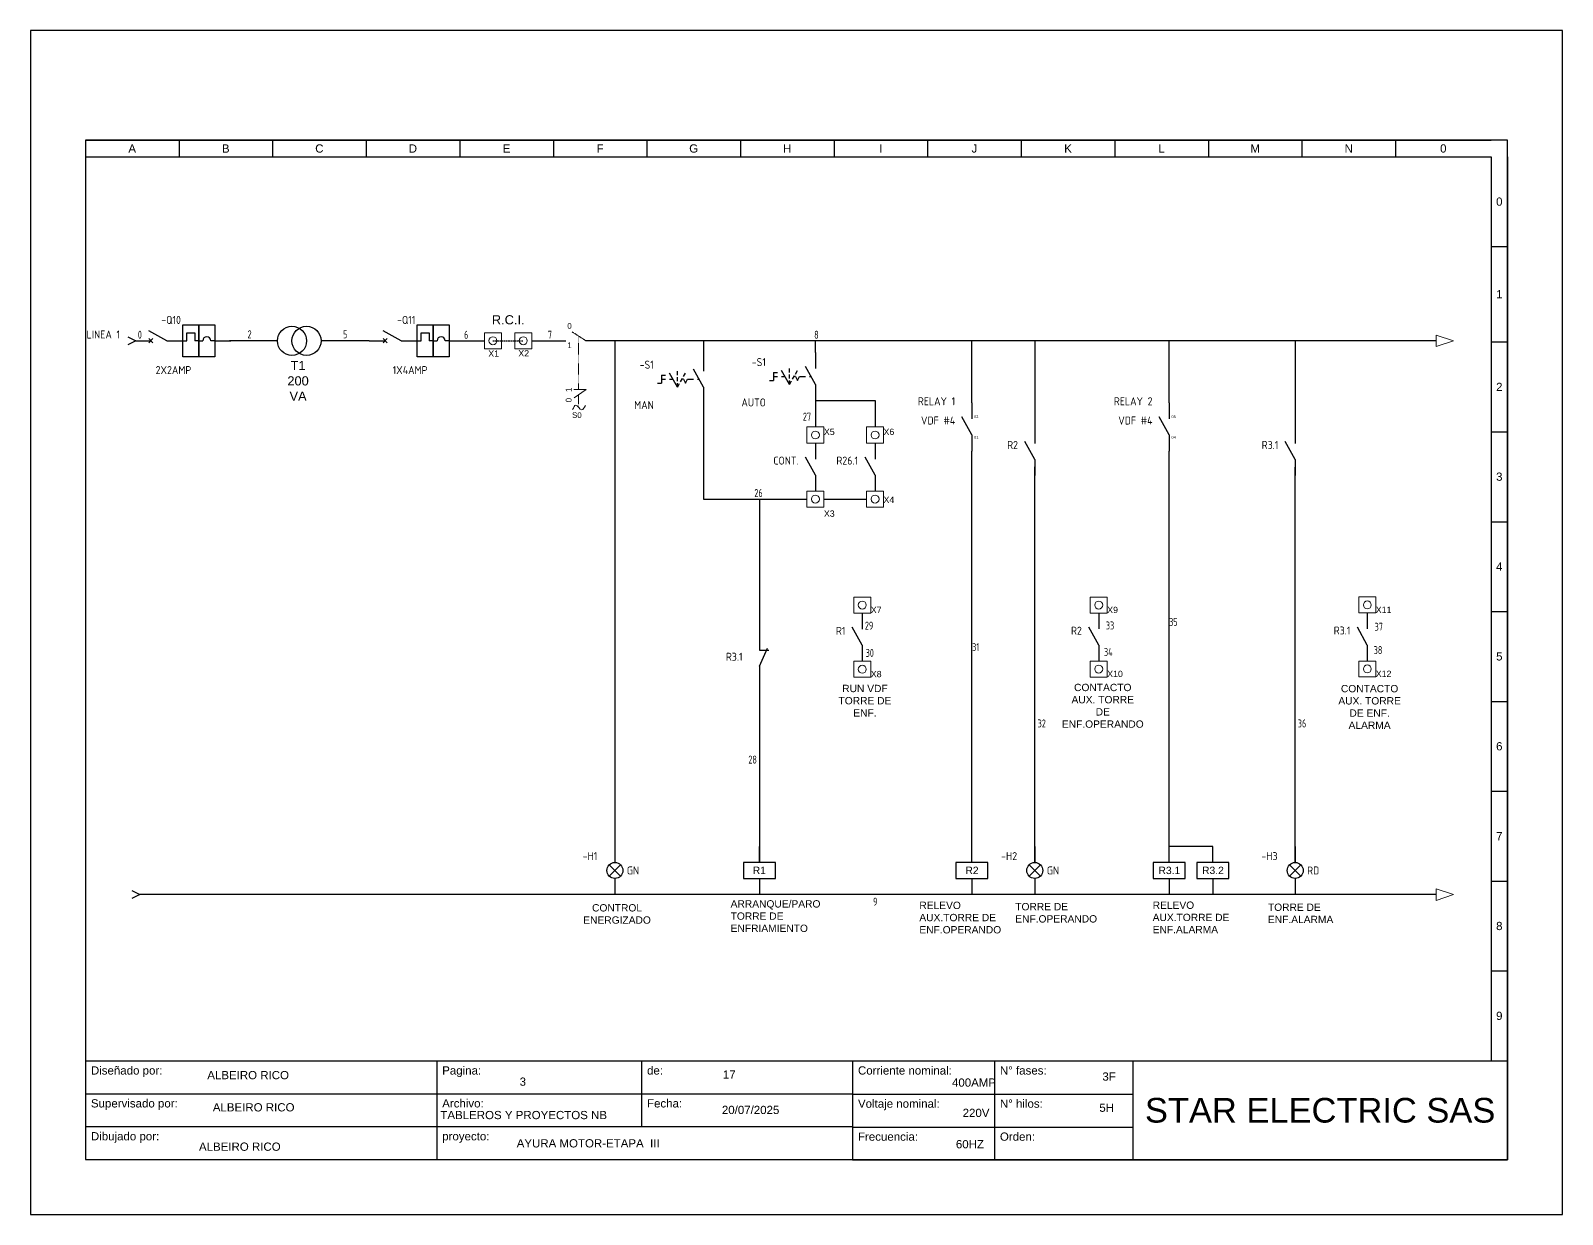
# Model space of a CAD drawing. Header units: millimetres. Extents: x 691 to 18605, y 670 to 10026.
# Drawn here: x 2839 to 3890, y 9213 to 10026 of the extents above; entities that cross this region are included whole.
import ezdxf
from ezdxf.enums import TextEntityAlignment as Align

# ---------------------------------------------------------------- set-up
doc = ezdxf.new("R2010")
doc.units = ezdxf.units.MM
for name, pattern in [('DASHED2', [0.375, 0.25, -0.125]), ('DASHEDX2', [1.5, 1, -0.5]), ('HIDDEN', [0.375, 0.25, -0.125])]:
    doc.linetypes.add(name, pattern=pattern)
for name, color, linetype in [('-DIAGRAMA', 7, 'Continuous'), ('-Electrico', 5, 'Continuous'), ('DESC', 150, 'Continuous'), ('LOC', 8, 'Continuous'), ('MISC', 7, 'Continuous'), ('SYMS', 7, 'Continuous'), ('TAGS', 150, 'Continuous'), ('WIRENO', 72, 'Continuous'), ('YEL_14_THHN', 2, 'Continuous')]:
    doc.layers.add(name, color=color, linetype=linetype)
doc.styles.get("Standard").update_dxf_attribs({"font": 'arial.ttf'})
doc.styles.add('WD_IEC', font='ISOCP2.shx', dxfattribs={"width": 0.9, "height": 4})

# ---------------------------------------------------------------- blocks, each defined once
blk = doc.blocks.new('*T3')
at = {"color": 0, "linetype": 'ByBlock', "lineweight": -2}
for p, q in [((0, 0), (139.92, 0)), ((0, 0), (0, -18)), ((64.08, 0), (64.08, -18)), ((101.44, 0), (101.44, -12)), ((139.92, 0), (139.92, -18)), ((0, -6), (139.92, -6)), ((0, -12), (139.92, -12)), ((0, -18), (139.92, -18))]:
    blk.add_line(p, q, dxfattribs=at)
at = {"color": 0, "char_height": 1.5, "attachment_point": 1}
for s, insert, width in [('{\\fArial|b0|i0|c162|p34;Diseñado por:}', (1, -1), 62.0824), ('{\\fArial|b0|i0|c162|p34;Pagina:}', (65.08, -1), 35.3574), ('{\\fArial|b0|i0|c162|p34;de}:', (102.44, -1), 36.4813), ('{\\fArial|b0|i0|c162|p34;Supervisado por:}', (1, -7), 62.0824), ('{\\fArial|b0|i0|c162|p34;Archivo:}', (65.08, -7), 35.3574), ('Fecha:', (102.44, -7), 36.4813), ('Dibujado por:', (1, -13), 62.0824), ('{\\fArial|b0|i0|c162|p34;proyecto:}', (65.08, -13), 73.8387)]:
    blk.add_mtext(s, dxfattribs=dict(at, insert=insert, width=width))
blk = doc.blocks.new('*T4')
at = {"color": 0, "linetype": 'ByBlock', "lineweight": -2}
for p, q in [((0, 0), (119.48, 0)), ((0, 0), (0, -18.07)), ((25.89, 0), (25.89, -18.07)), ((51.13, 0), (51.13, -18.07)), ((119.48, 0), (119.48, -18.07)), ((0, -6.05), (51.13, -6.05)), ((0, -12.07), (51.13, -12.07)), ((0, -18.07), (119.48, -18.07))]:
    blk.add_line(p, q, dxfattribs=at)
at = {"color": 0}
for s, insert, char_height, width, attachment_point in [('Corriente nominal:', (1, -1), 1.5, 23.894, 1), ('{\\fArial|b0|i0|c162|p34;N° fases:}', (26.89, -1), 1.5, 23.2313, 1), ('Voltaje nominal:', (1, -7.05), 1.5, 23.894, 1), ('{\\fArial|b0|i0|c162|p34;N° hilos:}', (26.89, -7.05), 1.5, 23.2313, 1), ('{\\fArial|b0|i0|c162|p34;STAR ELECTRIC SAS}', (85.3, -9.04), 4.5, 66.3536, 5), ('Frecuencia:', (1, -13.07), 1.5, 23.894, 1), ('{\\fArial|b0|i0|c162|p34;Orden}:', (26.89, -13.07), 1.5, 23.2313, 1)]:
    blk.add_mtext(s, dxfattribs=dict(at, insert=insert, char_height=char_height, width=width, attachment_point=attachment_point))
blk = doc.blocks.new('CAJETIN')
for p, q in [((0, 185.97), (-259.4, 185.97)), ((-259.4, 185.97), (-259.4, 0.07)), ((-259.4, 185.97), (-2.99, 185.97)), ((-259.4, 185.97), (-259.4, 182.97)), ((-242.33, 185.97), (-242.33, 182.97)), ((-225.26, 185.97), (-225.26, 182.97)), ((-208.19, 185.97), (-208.19, 182.97)), ((-191.12, 185.97), (-191.12, 182.97)), ((-174.05, 185.97), (-174.05, 182.97)), ((-156.98, 185.97), (-156.98, 182.97)), ((-139.91, 185.97), (-139.91, 182.97)), ((-122.84, 185.97), (-122.84, 182.97)), ((-105.77, 185.97), (-105.77, 182.97)), ((-88.7, 185.97), (-88.7, 182.97)), ((-71.64, 185.97), (-71.64, 182.97)), ((-54.57, 185.97), (-54.57, 182.97)), ((-37.5, 185.97), (-37.5, 182.97)), ((-20.43, 185.97), (-20.43, 182.97)), ((0, 0.07), (0, 185.97)), ((-259.4, 182.97), (-2.99, 182.97)), ((-3, 182.97), (-3, 18.07)), ((0, 182.97), (0, 18.07)), ((-3, 166.58), (0, 166.58)), ((-3, 149.19), (0, 149.19)), ((-3, 132.8), (0, 132.8)), ((-3, 116.41), (0, 116.41)), ((-3, 100.02), (0, 100.02)), ((-3, 83.63), (0, 83.63)), ((-3, 67.24), (0, 67.24)), ((-3, 50.85), (0, 50.85)), ((-3, 34.46), (0, 34.46)), ((-3, 18.07), (0, 18.07)), ((-259.4, 0.07), (0, 0.07))]:
    blk.add_line(p, q)
blk.add_lwpolyline([(-269.4, -9.93), (10, -9.93), (10, 205.97), (-269.4, 205.97)], close=True)
for name, p in [('*T3', (-259.4, 18.07)), ('*T4', (-119.48, 18.07))]:
    blk.add_blockref(name, p)
blk.add_text('0', height=1.5).set_placement((-2.08, 174.04))
at = {"char_height": 1.5, "attachment_point": 5}
for s, insert, width in [('A', (-250.87, 184.47), 17.0695), ('B', (-233.8, 184.47), 17.0695), ('C', (-216.73, 184.47), 17.0695), ('D', (-199.66, 184.47), 17.0695), ('E', (-182.59, 184.47), 17.0695), ('F', (-165.52, 184.47), 17.0695), ('G', (-148.45, 184.47), 17.0695), ('H', (-131.38, 184.47), 17.0695), ('I', (-114.31, 184.47), 17.0695), ('J', (-97.24, 184.47), 17.0695), ('K', (-80.17, 184.47), 17.0695), ('L', (-63.1, 184.47), 17.0695), ('M', (-46.03, 184.47), 17.0695), ('N', (-28.96, 184.47), 17.0695), ('0', (-11.71, 184.47), 17.4362), ('1', (-1.5, 157.89), 3), ('2', (-1.5, 141), 3), ('3', (-1.5, 124.61), 3), ('4', (-1.5, 108.22), 3), ('5', (-1.5, 91.83), 3), ('6', (-1.5, 75.44), 3), ('7', (-1.5, 59.05), 3), ('8', (-1.5, 42.66), 3), ('9', (-1.5, 26.27), 3)]:
    blk.add_mtext(s, dxfattribs=dict(at, insert=insert, width=width))
for tag, p in [('DISEÑADO_POR', (-230.86, 14.78)), ('SUPERVISADO_POR', (-229.59, 8.32)), ('DIBUJADO_POR', (-231.25, 2.42))]:
    blk.add_attdef(tag, text='', height=1.5).set_placement(p, align=Align.MIDDLE)
for tag, p in [('PAGINA', (-180.19, 13.54)), ('DE', (-143.12, 14.83)), ('A', (-97.02, 13.49)), ('F', (-73.9, 14.47)), ('ARCHIVO', (-179.45, 8.2)), ('FECHA', (-143.31, 8.38)), ('V', (-96.96, 8.58)), ('H', (-74.46, 8.76)), ('PROYECTO', (-180.75, 3.04)), ('HZ', (-98.06, 2.87)), ('OR', (-74.83, 2.5))]:
    blk.add_attdef(tag, p, '', height=1.5)
blk = doc.blocks.new('HCB11Q9')
for p, q in [((-1.84, 0.66), (-3.16, -0.66)), ((-3.16, 0.66), (-1.84, -0.66)), ((2.5, 0), (-3.12, 3.13)), ((2.5, 0), (7.5, 0)), ((7.5, 0), (8.75, 0)), ((8.75, 0), (8.75, 2.5)), ((8.75, 2.5), (11.25, 2.5)), ((11.25, 2.5), (11.25, 0)), ((12.5, 0), (11.25, 0)), ((12.5, 0), (13.75, 0)), ((17.5, 0), (16.25, 0)), ((17.5, 0), (22.5, 0)), ((-7.5, 0), (-2.5, 0))]:
    blk.add_line(p, q)
for points in [[(7.5, 5), (12.5, 5), (12.5, -5), (7.5, -5)], [(12.5, 5), (17.5, 5), (17.5, -5), (12.5, -5)]]:
    blk.add_lwpolyline(points, close=True)
blk.add_arc((15, 0), 1.25, 0, 180)
at = {"style": 'WD_IEC'}
for tag, height, p in [('INST', 2.5, (6.95, 11.75)), ('LOC', 2.5, (6.95, 8.6)), ('TAG1', 2.5, (6.95, 5.23)), ('TERM02', 2, (22.5, 1)), ('XREF', 2.5, (-2.89, -6.93)), ('DESC1', 2.5, (-2.89, -10.4)), ('DESC2', 2.5, (-2.11, -14.11)), ('DESC3', 2.5, (-2.11, -17.81))]:
    blk.add_attdef(tag, text='', height=height, dxfattribs=at).set_placement(p, align=Align.RIGHT)
at = {"style": 'WD_IEC', "flags": 1}
for tag, p, height in [('X4TERM01', (-7.5, 0), 0.32), ('X1TERM02', (22.5, 0), 0.32), ('ASSYCODE', (17.86, -5.81), 1), ('FAMILY', (17.86, -7.31), 1), ('CATDESC', (17.86, -8.81), 1)]:
    blk.add_attdef(tag, p, '', height=height, dxfattribs=at)
at = {"style": 'WD_IEC'}
for tag, p, height in [('TERM01', (-7.5, 1), 2), ('RATING1', (-14.85, -3.47), 2.5)]:
    blk.add_attdef(tag, p, '', height=height, dxfattribs=at)
at = {"style": 'WD_IEC', "flags": 1}
for tag, p in [('X2LINK', (-0.31, 2)), ('X8LINK', (-0.31, 0.5))]:
    blk.add_attdef(tag, p, '', height=0.32, rotation=360, dxfattribs=at)
at = {"style": 'WD_IEC', "flags": 9}
for tag, p in [('MFG', (21.31, -1.98)), ('CAT', (21.31, -3.99))]:
    blk.add_attdef(tag, text='', height=1.5, dxfattribs=at).set_placement(p, align=Align.RIGHT)
blk = doc.blocks.new('HA1X3Y')
blk.add_lwpolyline([(-2.5, 1.25), (0, 0), (-2.5, -1.25)])
at = {"style": 'WD_IEC'}
blk.add_attdef('DESC1', text='', height=2.5, dxfattribs=at).set_placement((-5, 0.675), align=Align.RIGHT)
at = {"style": 'WD_IEC', "flags": 1}
blk.add_attdef('X1TERM01', (0, 0), '', height=0.32, dxfattribs=at)
at = {"style": 'WD_IEC'}
blk.add_attdef('DESC2', text='', height=2.5, dxfattribs=at).set_placement((-5, -0.675), align=Align.TOP_RIGHT)
blk = doc.blocks.new('WD_WNV')
at = {"linetype": 'Continuous', "style": 'WD_IEC', "width": 0.8}
blk.add_attdef('WIRENO', text='', height=2.5, dxfattribs=at).set_placement((-1.6, 0), align=Align.MIDDLE_RIGHT)
at = {"style": 'WD_IEC', "flags": 1}
for tag, p in [('W08USER', (-1, 0.375)), ('W04USER', (-1, 0.875)), ('W05USER', (-1, 0.75)), ('W09USER', (-1, 0.25)), ('W03USER', (-1, 1)), ('W06USER', (-1, 0.625)), ('W07USER', (-1, 0.5)), ('W02USER', (-1, 1.125)), ('W01USER', (-1, 1.25)), ('W10USER', (-1, 0.125))]:
    blk.add_attdef(tag, text='', height=0.08, dxfattribs=at).set_placement(p, align=Align.CENTER)
blk = doc.blocks.new('VLT1G')
for p, q in [((0, 7.5), (0, 2.5)), ((-1.77, -1.77), (1.77, 1.77)), ((1.77, -1.77), (-1.77, 1.77)), ((0, -2.5), (0, -7.5))]:
    blk.add_line(p, q)
blk.add_circle((0, 0), 2.5)
at = {"style": 'WD_IEC'}
for tag, p in [('INST', (-5.5, 10.25)), ('TAG1', (-5.5, 3.25)), ('LOC', (-5.5, 6.75)), ('DESC1', (-5.5, -6.35)), ('DESC2', (-5.5, -9.85)), ('DESC3', (-5.5, -13.35))]:
    blk.add_attdef(tag, text='', height=2.5, dxfattribs=at).set_placement(p, align=Align.RIGHT)
blk.add_attdef('TERM01', text='', height=2, rotation=90, dxfattribs=at).set_placement((-1, 7.5), align=Align.RIGHT)
at = {"style": 'WD_IEC', "flags": 1}
for tag, p, height in [('X2TERM01', (0, 7.5), 0.32), ('X4LINK', (-3, 0), 0.32), ('X1LINK', (3, 0), 0.32), ('ASSYCODE', (1, -4), 1), ('FAMILY', (1, -5.5), 1), ('X8TERM02', (0, -7.5), 0.32), ('CATDESC', (1, -7), 1)]:
    blk.add_attdef(tag, p, '', height=height, dxfattribs=at)
at = {"style": 'WD_IEC', "flags": 9}
for tag, p in [('MFG', (-6, -0.25)), ('CAT', (-6, -2.75))]:
    blk.add_attdef(tag, text='', height=1.5, dxfattribs=at).set_placement(p, align=Align.RIGHT)
at = {"style": 'WD_IEC'}
blk.add_attdef('TERM02', (-1, -7.5), '', height=2, rotation=90, dxfattribs=at)
at = {"lineweight": 13, "style": 'WD_IEC'}
blk.add_attdef('COLOR', text='', height=2.5, dxfattribs=at).set_placement((3.75, 0), align=Align.MIDDLE_LEFT)
at = {"lineweight": 15, "style": 'WD_IEC'}
for tag, p in [('WDTAGALT', (-5.5, -21)), ('XREF', (-5.5, -18))]:
    blk.add_attdef(tag, text='', height=2.5, dxfattribs=at).set_placement(p, align=Align.RIGHT)
blk = doc.blocks.new('VSS113')
for p, q in [((0, 7.5), (0, 2.5)), ((-13.12, 1.25), (-11.88, 1.25)), ((-13.12, 1.25), (-13.12, -1.25)), ((-13.12, 0), (-11.88, 0)), ((-8.12, -2.5), (-10.62, 1.83)), ((-10.62, 0), (-9.57, 0)), ((-8.12, 1.25), (-8.12, 2.5)), ((-8.12, -0.63), (-8.12, 0.62)), ((-7.19, -0.88), (-6.56, 0.21)), ((-6.25, 0), (-6.68, 0)), ((-6.25, 0.75), (-5.62, 1.83)), ((-6.25, 0), (-5.62, -1.25)), ((-5.62, -1.25), (-5, 0)), ((-5, 0), (-3.12, 0)), ((0, -2.5), (-3.12, 3.12)), ((-1.88, 0), (-1.39, 0)), ((-14.38, -1.25), (-13.12, -1.25)), ((-8.12, -2.5), (-8.12, -1.25)), ((-8.12, -2.5), (-7.5, -1.42)), ((0, -2.5), (0, -7.5))]:
    blk.add_line(p, q)
at = {"style": 'WD_IEC'}
for tag, p in [('INST', (-15.5, 9.25)), ('TAG1', (-15.5, 3.25)), ('LOC', (-15.5, 6.25)), ('DESC1', (-15.5, -9.35)), ('DESC3', (-15.5, -15.35)), ('DESC2', (-15.5, -12.35))]:
    blk.add_attdef(tag, text='', height=2.5, dxfattribs=at).set_placement(p, align=Align.RIGHT)
at = {"style": 'WD_IEC', "flags": 8}
for tag, p in [('POS1', (-10.62, 3.5)), ('POS2', (-8.12, 3.5)), ('POS3', (-5.62, 3.5))]:
    blk.add_attdef(tag, text='', height=2, rotation=90, dxfattribs=at).set_placement(p, align=Align.MIDDLE_LEFT)
at = {"style": 'WD_IEC'}
blk.add_attdef('TERM01', text='', height=2, rotation=90, dxfattribs=at).set_placement((-1, 7.5), align=Align.RIGHT)
at = {"style": 'WD_IEC', "flags": 1}
for tag, p, height in [('X2TERM01', (0, 7.5), 0.32), ('CONTACT', (0.5, 4.5), 1), ('X1LINK', (0, 0), 0.32), ('COMMON', (1.75, 3.25), 1), ('X8TERM02', (0, -7.5), 0.32), ('ASSYCODE', (1, -9), 1), ('FAMILY', (1, -10.5), 1), ('CATDESC', (1, -12), 1)]:
    blk.add_attdef(tag, p, '', height=height, dxfattribs=at)
at = {"style": 'WD_IEC', "flags": 9}
for tag, p in [('MFG', (-16, -0.25)), ('CAT', (-16, -2.75))]:
    blk.add_attdef(tag, text='', height=1.5, dxfattribs=at).set_placement(p, align=Align.RIGHT)
at = {"style": 'WD_IEC'}
blk.add_attdef('TERM02', (-1, -7.5), '', height=2, rotation=90, dxfattribs=at)
at = {"lineweight": 15, "style": 'WD_IEC'}
blk.add_attdef('XREF', text='', height=2.5, dxfattribs=at).set_placement((-15.5, -6.35), align=Align.RIGHT)
blk.add_attdef('STATE', (1.25, -6.35), '', height=2.5, dxfattribs=at)
blk = doc.blocks.new('VCR21')
for p, q in [((0, 7.5), (0, 2.5)), ((0, -2.5), (-3.12, 3.12)), ((0, -2.5), (0, -7.5))]:
    blk.add_line(p, q)
at = {"style": 'WD_IEC'}
for tag, p in [('INST', (-5.25, 6.75)), ('LOC', (-5.25, 3.75)), ('TAG2', (-5.25, 0.75)), ('DESC1', (-5.25, -6.75)), ('XREF', (-5.25, -3.75)), ('DESC2', (-5.25, -9.75)), ('DESC3', (-5.25, -12.75))]:
    blk.add_attdef(tag, text='', height=2.5, dxfattribs=at).set_placement(p, align=Align.RIGHT)
blk.add_attdef('TERM01', text='', height=2, rotation=90, dxfattribs=at).set_placement((-1, 7.5), align=Align.RIGHT)
at = {"style": 'WD_IEC', "flags": 1}
for tag, p, height in [('X2TERM01', (0, 7.5), 0.32), ('X4LINK', (-2.75, 0), 0.32), ('X1LINK', (-0.5, 0), 0.32), ('CONTACT', (4, -3.5), 1), ('FAMILY', (4, -5), 1), ('COMMON', (5.25, -4.75), 1), ('X8TERM02', (0, -7.5), 0.32)]:
    blk.add_attdef(tag, p, '', height=height, dxfattribs=at)
at = {"style": 'WD_IEC'}
blk.add_attdef('TERM02', (-1, -7.5), '', height=2, rotation=90, dxfattribs=at)
blk = doc.blocks.new('VCR22')
for p, q in [((0, 7.5), (0, 2.5)), ((0, -2.5), (2.5, 3.12)), ((0, 2.5), (2.87, 2.5)), ((0, -2.5), (0, -7.5))]:
    blk.add_line(p, q)
at = {"style": 'WD_IEC'}
for tag, p in [('INST', (-5.25, 5.25)), ('TAG2', (-5.25, -0.75)), ('LOC', (-5.25, 2.25)), ('DESC1', (-5.25, -6.75)), ('XREF', (-5.25, -3.75)), ('DESC2', (-5.25, -9.75)), ('DESC3', (-5.25, -12.75))]:
    blk.add_attdef(tag, text='', height=2.5, dxfattribs=at).set_placement(p, align=Align.RIGHT)
blk.add_attdef('TERM01', text='', height=2, rotation=90, dxfattribs=at).set_placement((-1, 7.5), align=Align.RIGHT)
at = {"style": 'WD_IEC', "flags": 1}
for tag, p, height in [('X2TERM01', (0, 7.5), 0.32), ('X4LINK', (-0.55, 0), 0.32), ('X1LINK', (1.92, 0), 0.32), ('CONTACT', (4, -3.5), 1), ('FAMILY', (4, -5), 1), ('COMMON', (5.25, -4.75), 1), ('X8TERM02', (0, -7.5), 0.32)]:
    blk.add_attdef(tag, p, '', height=height, dxfattribs=at)
at = {"style": 'WD_IEC'}
blk.add_attdef('TERM02', (-1, -7.5), '', height=2, rotation=90, dxfattribs=at)
blk = doc.blocks.new('VMS1')
for p, q in [((0, 2.5), (0, 7.5)), ((0, -2.5), (0, -7.5))]:
    blk.add_line(p, q)
blk.add_lwpolyline([(-5, 2.5), (-5, -2.5), (5, -2.5), (5, 2.5)], close=True)
at = {"style": 'WD_IEC'}
for tag, p in [('INST', (-5.25, 10.5)), ('LOC', (-5.25, 7.5)), ('TAG1', (-5.25, 4.5)), ('DESC1', (-5.25, -6.85)), ('DESC2', (-5.25, -9.85)), ('DESC3', (-5.25, -12.85))]:
    blk.add_attdef(tag, text='', height=2.5, dxfattribs=at).set_placement(p, align=Align.RIGHT)
blk.add_attdef('TERM01', text='', height=2, rotation=90, dxfattribs=at).set_placement((-1, 7.5), align=Align.RIGHT)
at = {"style": 'WD_IEC', "flags": 1}
for tag, p, height in [('X2TERM01', (0, 7.5), 0.32), ('X4LINK', (-5, 0), 0.32), ('X1LINK', (5, 0), 0.32), ('ASSYCODE', (1, -4), 1), ('FAMILY', (1, -5.5), 1), ('X8TERM02', (0, -7.5), 0.32), ('CATDESC', (1, -7), 1)]:
    blk.add_attdef(tag, p, '', height=height, dxfattribs=at)
at = {"style": 'WD_IEC', "flags": 9}
for tag, p in [('MFG', (-6, 1)), ('CAT', (-6, -1.5))]:
    blk.add_attdef(tag, text='', height=1.5, dxfattribs=at).set_placement(p, align=Align.RIGHT)
at = {"style": 'WD_IEC'}
blk.add_attdef('TERM02', (-1, -7.5), '', height=2, rotation=90, dxfattribs=at)
at = {"lineweight": 9, "style": 'WD_IEC'}
for tag, p in [('NO', (-5.5, -16.5)), ('NC', (-5.5, -19.5))]:
    blk.add_attdef(tag, text='', height=2.5, dxfattribs=at).set_placement(p, align=Align.TOP_RIGHT)
for tag, p in [('XREFNO', (-4, -16.5)), ('XREFNC', (-4, -19.5))]:
    blk.add_attdef(tag, text='', height=2.5, dxfattribs=at).set_placement(p, align=Align.TOP_LEFT)

msp = doc.modelspace()

# ---------------------------------------------------------------- linework, layer by layer
at = {"layer": '-DIAGRAMA', "color": 0, "lineweight": 0}
for centre in [(3156.1, 9812.9), (3176.9, 9812.9), (3377.4, 9748.2), (3418.3, 9748.2), (3377.4, 9704.2), (3418.3, 9704.2), (3409.5, 9631.5), (3571.8, 9631.5), (3756.1, 9631.6), (3409.5, 9587.5), (3571.8, 9587.6), (3756.1, 9587.7)]:
    msp.add_circle(centre, 2.72, dxfattribs=at)
at = {"layer": '-Electrico', "color": 0, "lineweight": 0, "ltscale": 0.08}
for points in [[(3150.3, 9818.4), (3161.9, 9818.4), (3161.9, 9807.4), (3150.3, 9807.4)], [(3171.1, 9818.4), (3182.7, 9818.4), (3182.7, 9807.4), (3171.1, 9807.4)], [(3371.6, 9753.7), (3383.2, 9753.7), (3383.2, 9742.7), (3371.6, 9742.7)], [(3412.4, 9753.7), (3424.1, 9753.7), (3424.1, 9742.7), (3412.4, 9742.7)], [(3371.6, 9709.7), (3383.2, 9709.7), (3383.2, 9698.7), (3371.6, 9698.7)], [(3412.4, 9709.7), (3424.1, 9709.7), (3424.1, 9698.7), (3412.4, 9698.7)], [(3403.7, 9636.9), (3415.4, 9636.9), (3415.4, 9626), (3403.7, 9626)], [(3566, 9637), (3577.6, 9637), (3577.6, 9626), (3566, 9626)], [(3750.2, 9637.1), (3761.9, 9637.1), (3761.9, 9626.1), (3750.2, 9626.1)], [(3403.7, 9593), (3415.4, 9593), (3415.4, 9582), (3403.7, 9582)], [(3566, 9593.1), (3577.6, 9593.1), (3577.6, 9582.1), (3566, 9582.1)], [(3750.2, 9593.1), (3761.9, 9593.1), (3761.9, 9582.2), (3750.2, 9582.2)]]:
    msp.add_lwpolyline(points, close=True, dxfattribs=at)
at = {"color": 0, "linetype": 'DASHED2', "lineweight": 0}
msp.add_line((3219.8, 9812.9), (3210.4, 9819), dxfattribs=at)
at = {"color": 0}
for p, q in [((3137, 9812.9), (3150.3, 9812.9)), ((3182.7, 9812.9), (3206.1, 9812.9)), ((3239.8, 9812.9), (3239.8, 9465.9)), ((3484.8, 9770.2), (3484.8, 9812.9)), ((3528, 9812.9), (3528, 9753.4)), ((3620.2, 9770.2), (3620.2, 9812.9)), ((3706.6, 9812.9), (3706.6, 9753.4)), ((3300.5, 9770.1), (3300.5, 9704.2)), ((3377.4, 9771.9), (3377.4, 9753.7)), ((3377.4, 9771.9), (3418.3, 9771.9)), ((3418.3, 9771.9), (3418.3, 9753.7)), ((3484.8, 9465.9), (3484.8, 9737.2)), ((3620.2, 9465.9), (3620.2, 9737.2)), ((3527.9, 9454.9), (3528, 9726.3)), ((3706.6, 9454.9), (3706.6, 9726.2)), ((3300.5, 9704.2), (3371.6, 9704.2)), ((3339, 9704.2), (3339, 9611.5)), ((3383.2, 9704.2), (3412.4, 9704.2)), ((3339, 9578.5), (3338.9, 9454.9)), ((3650.1, 9465.8), (3620.2, 9465.9))]:
    msp.add_line(p, q, dxfattribs=at)
at = {"color": 0, "linetype": 'HIDDEN', "lineweight": 0, "ltscale": 0.5}
for p, q in [((3214.9, 9779.7), (3214.9, 9816.1)), ((3214.9, 9775.9), (3214.9, 9767.1))]:
    msp.add_line(p, q, dxfattribs=at)
at = {"color": 0, "linetype": 'Continuous', "lineweight": 0}
for p, q in [((3803.4, 9816.8), (3803.4, 9812.8)), ((3815.3, 9812.8), (3803.4, 9816.8)), ((3803.4, 9812.8), (3803.4, 9808.9)), ((3803.4, 9808.9), (3815.3, 9812.8)), ((3803.4, 9436.8), (3803.4, 9432.9)), ((3815.3, 9432.9), (3803.4, 9436.8)), ((3803.4, 9432.9), (3803.4, 9428.9)), ((3803.4, 9428.9), (3815.3, 9432.9))]:
    msp.add_line(p, q, dxfattribs=at)
at = {"color": 0, "lineweight": 0, "ltscale": 0.5}
for q in [(3211.6, 9779.4), (3211.8, 9773.8)]:
    msp.add_line((3220, 9779.4), q, dxfattribs=at)
at = {"color": 0}
for centre in [(3018.2, 9812.8), (3028.2, 9812.8)]:
    msp.add_circle(centre, 10, dxfattribs=at)
at = {"color": 0, "linetype": 'DASHEDX2'}
msp.add_arc((3166.5, 10457.8), 645, 269.076, 270.924, dxfattribs=at)
at = {"color": 0, "lineweight": 0}
msp.add_spline([(3219.5, 9768.4), (3217, 9765.4), (3212.9, 9768.6), (3210.8, 9765.6)], degree=3, dxfattribs=at)
at = {"layer": 'YEL_14_THHN', "color": 0}
for p, q in [((3008.2, 9812.8), (2975.3, 9812.9)), ((3071.1, 9812.9), (3038.2, 9812.9)), ((3803.4, 9812.8), (3219.8, 9812.9)), ((3300.5, 9812.8), (3300.5, 9803)), ((3377.4, 9804.9), (3377.4, 9812.8)), ((3012.6, 9432.9), (2913.9, 9433)), ((3803.4, 9432.9), (3012.6, 9432.9))]:
    msp.add_line(p, q, dxfattribs=at)

# ---------------------------------------------------------------- block references
at = {"color": 0}
ref = msp.add_blockref('CAJETIN', (3852.3, 9250.8), dxfattribs=dict(at, xscale=3.761929394681115, yscale=3.761929394681115, zscale=3.761929394681115))
ref.add_attrib('5H', '5H', (3572.2, 9283.8), dxfattribs={"height": 5.64})
ref.add_attrib('3F', '3F', (3574.3, 9305.2), dxfattribs={"height": 5.64})
ref.add_attrib('HZ', '60HZ', dxfattribs={"height": 5.64}).set_placement((3483.4, 9261.6), align=Align.MIDDLE)
ref.add_attrib('V', '220V', dxfattribs={"height": 5.64}).set_placement((3487.6, 9283.1), align=Align.MIDDLE)
ref.add_attrib('A', '400AMP', dxfattribs={"height": 5.64}).set_placement((3486.2, 9303.9), align=Align.MIDDLE)
ref.add_attrib('PROYECTO', 'AYURA MOTOR-ETAPA  III', dxfattribs={"height": 5.643}).set_placement((3172.4, 9262.2), align=Align.MIDDLE_LEFT)
ref.add_attrib('ARCHIVO', 'TABLEROS Y PROYECTOS NB', dxfattribs={"height": 5.643}).set_placement((3177.2, 9281.6), align=Align.MIDDLE)
ref.add_attrib('DE', '17', (3313.9, 9306.6), dxfattribs={"height": 5.64})
ref.add_attrib('PAGINA', '3', (3174.4, 9301.7), dxfattribs={"height": 5.64})
ref.add_attrib('FECHA', '20/07/2025', (3313.2, 9282.3), dxfattribs={"height": 5.64})
ref.add_attrib('DIBUJADO_POR', 'ALBEIRO RICO', dxfattribs={"height": 5.643}).set_placement((2982.4, 9259.9), align=Align.MIDDLE)
ref.add_attrib('SUPERVISADO_POR', 'ALBEIRO RICO', dxfattribs={"height": 5.643}).set_placement((2991.9, 9286.9), align=Align.MIDDLE)
ref.add_attrib('DISEÑADO_POR', 'ALBEIRO RICO', dxfattribs={"height": 5.643}).set_placement((2988.1, 9309), align=Align.MIDDLE)
at = {"layer": 'SYMS', "color": 0}
ref = msp.add_blockref('HCB11Q9', (2926.8, 9812.9), dxfattribs=dict(at, xscale=2.197145441597592, yscale=2.197145441597592, zscale=2.197145441597592))
ref.add_attrib('TAG1', '-Q10', dxfattribs={"layer": 'TAGS', "height": 5.49, "style": 'WD_IEC'}).set_placement((2942, 9824.4), align=Align.RIGHT)
ref.add_attrib('DESC1', '2X2AMP', dxfattribs={"layer": 'DESC', "height": 5.49, "style": 'WD_IEC'}).set_placement((2949.1, 9790), align=Align.RIGHT)
ref = msp.add_blockref('HCB11Q9', (3087.6, 9812.9), dxfattribs=dict(at, xscale=2.197145441597592, yscale=2.197145441597592, zscale=2.197145441597592))
ref.add_attrib('TAG1', '-Q11', dxfattribs={"layer": 'TAGS', "height": 5.49, "style": 'WD_IEC'}).set_placement((3102.9, 9824.4), align=Align.RIGHT)
ref.add_attrib('DESC1', '1X4AMP', dxfattribs={"layer": 'DESC', "height": 5.49, "style": 'WD_IEC'}).set_placement((3111.2, 9790), align=Align.RIGHT)
ref = msp.add_blockref('HA1X3Y', (2911.1, 9812.9), dxfattribs=dict(at, xscale=2.197145441597592, yscale=2.197145441597592, zscale=2.197145441597592))
ref.add_attrib('DESC1', 'LINEA 1', dxfattribs={"layer": 'DESC', "height": 5.49, "style": 'WD_IEC'}).set_placement((2900.2, 9814.4), align=Align.RIGHT)
ref = msp.add_blockref('VSS113', (3300.5, 9786.6), dxfattribs=dict(at, xscale=2.197145441597592, yscale=2.197145441597592, zscale=2.197145441597592))
ref.add_attrib('DESC1', 'MAN', dxfattribs={"layer": 'DESC', "height": 5.49, "style": 'WD_IEC'}).set_placement((3266.5, 9766), align=Align.RIGHT)
ref.add_attrib('TAG1', '-S1', dxfattribs={"layer": 'TAGS', "height": 5.49, "style": 'WD_IEC'}).set_placement((3266.5, 9793.7), align=Align.RIGHT)
ref = msp.add_blockref('VSS113', (3377.4, 9788.4), dxfattribs=dict(at, xscale=2.197145441597592, yscale=2.197145441597592, zscale=2.197145441597592))
ref.add_attrib('DESC1', 'AUTO', dxfattribs={"layer": 'DESC', "height": 5.49, "style": 'WD_IEC'}).set_placement((3343.4, 9767.8), align=Align.RIGHT)
ref.add_attrib('TAG1', '-S1', dxfattribs={"layer": 'TAGS', "height": 5.49, "style": 'WD_IEC'}).set_placement((3343.4, 9795.5), align=Align.RIGHT)
ref = msp.add_blockref('VCR21', (3484.8, 9753.7), dxfattribs=dict(at, xscale=2.197145441597592, yscale=2.197145441597592, zscale=2.197145441597592))
ref.add_attrib('INST', 'RELAY 1', dxfattribs={"layer": 'LOC', "height": 5.49, "style": 'WD_IEC'}).set_placement((3473.3, 9768.6), align=Align.RIGHT)
ref.add_attrib('TAG2', 'VDF #4', dxfattribs={"layer": 'TAGS', "height": 5.49, "style": 'WD_IEC'}).set_placement((3473.3, 9755.4), align=Align.RIGHT)
ref = msp.add_blockref('VCR21', (3620.2, 9753.7), dxfattribs=dict(at, xscale=2.197145441597592, yscale=2.197145441597592, zscale=2.197145441597592))
ref.add_attrib('INST', 'RELAY 2', dxfattribs={"layer": 'LOC', "height": 5.49, "style": 'WD_IEC'}).set_placement((3608.7, 9768.6), align=Align.RIGHT)
ref.add_attrib('TAG2', 'VDF #4', dxfattribs={"layer": 'TAGS', "height": 5.49, "style": 'WD_IEC'}).set_placement((3608.7, 9755.4), align=Align.RIGHT)
ref = msp.add_blockref('VCR21', (3528, 9736.9), dxfattribs=dict(at, xscale=2.197145441597592, yscale=2.197145441597592, zscale=2.197145441597592))
ref.add_attrib('TAG2', 'R2', dxfattribs={"layer": 'TAGS', "height": 5.49, "style": 'WD_IEC'}).set_placement((3516.4, 9738.6), align=Align.RIGHT)
ref = msp.add_blockref('VCR21', (3706.6, 9736.9), dxfattribs=dict(at, xscale=2.197145441597592, yscale=2.197145441597592, zscale=2.197145441597592))
ref.add_attrib('TAG2', 'R3.1', dxfattribs={"layer": 'TAGS', "height": 5.49, "style": 'WD_IEC'}).set_placement((3695.1, 9738.6), align=Align.RIGHT)
ref = msp.add_blockref('VCR21', (3377.4, 9726.2), dxfattribs=dict(at, xscale=2.197145441597592, yscale=2.197145441597592, zscale=2.197145441597592))
ref.add_attrib('TAG2', 'CONT.', dxfattribs={"layer": 'TAGS', "height": 5.49, "style": 'WD_IEC'}).set_placement((3365.9, 9727.9), align=Align.RIGHT)
ref = msp.add_blockref('VCR21', (3418.3, 9726.2), dxfattribs=dict(at, xscale=2.197145441597592, yscale=2.197145441597592, zscale=2.197145441597592))
ref.add_attrib('TAG2', 'R26.1', dxfattribs={"layer": 'TAGS', "height": 5.49, "style": 'WD_IEC'}).set_placement((3406.7, 9727.9), align=Align.RIGHT)
ref = msp.add_blockref('VCR21', (3409.5, 9609.5), dxfattribs=dict(at, xscale=2.197145441597592, yscale=2.197145441597592, zscale=2.197145441597592))
ref.add_attrib('TAG2', 'R1', dxfattribs={"layer": 'TAGS', "height": 5.49, "style": 'WD_IEC'}).set_placement((3398, 9611.1), align=Align.RIGHT)
ref = msp.add_blockref('VCR21', (3571.8, 9609.6), dxfattribs=dict(at, xscale=2.197145441597592, yscale=2.197145441597592, zscale=2.197145441597592))
ref.add_attrib('TAG2', 'R2', dxfattribs={"layer": 'TAGS', "height": 5.49, "style": 'WD_IEC'}).set_placement((3560.2, 9611.2), align=Align.RIGHT)
ref = msp.add_blockref('VCR21', (3756.1, 9609.6), dxfattribs=dict(at, xscale=2.197145441597592, yscale=2.197145441597592, zscale=2.197145441597592))
ref.add_attrib('TAG2', 'R3.1', dxfattribs={"layer": 'TAGS', "height": 5.49, "style": 'WD_IEC'}).set_placement((3744.5, 9611.3), align=Align.RIGHT)
ref = msp.add_blockref('VCR22', (3339, 9595), dxfattribs=dict(at, xscale=2.197145441597592, yscale=2.197145441597592, zscale=2.197145441597592))
ref.add_attrib('TAG2', 'R3.1', dxfattribs={"layer": 'TAGS', "height": 5.49, "style": 'WD_IEC'}).set_placement((3327.4, 9593.3), align=Align.RIGHT)
ref = msp.add_blockref('VLT1G', (3239.8, 9449.4), dxfattribs=dict(at, xscale=2.197145441597592, yscale=2.197145441597592, zscale=2.197145441597592))
ref.add_attrib('COLOR', 'GN', dxfattribs={"layer": 'MISC', "lineweight": 13, "height": 5.49, "style": 'WD_IEC'}).set_placement((3248, 9449.4), align=Align.MIDDLE_LEFT)
ref.add_attrib('TAG1', '-H1', dxfattribs={"layer": 'TAGS', "height": 5.49, "style": 'WD_IEC'}).set_placement((3227.7, 9456.5), align=Align.RIGHT)
at = {"layer": 'SYMS', "color": 0, "xscale": 2.197145441597592, "yscale": 2.197145441597592, "zscale": 2.197145441597592}
for name, p in [('VMS1', (3338.9, 9449.4)), ('VMS1', (3484.8, 9449.4)), ('VMS1', (3620.2, 9449.4)), ('VMS1', (3650.1, 9449.4)), ('HA1X3Y', (2913.9, 9432.9))]:
    msp.add_blockref(name, p, dxfattribs=at)
at = {"layer": 'SYMS', "color": 0}
ref = msp.add_blockref('VLT1G', (3527.9, 9449.4), dxfattribs=dict(at, xscale=2.197145441597592, yscale=2.197145441597592, zscale=2.197145441597592))
ref.add_attrib('COLOR', 'GN', dxfattribs={"layer": 'MISC', "lineweight": 13, "height": 5.49, "style": 'WD_IEC'}).set_placement((3536.2, 9449.4), align=Align.MIDDLE_LEFT)
ref.add_attrib('TAG1', '-H2', dxfattribs={"layer": 'TAGS', "height": 5.49, "style": 'WD_IEC'}).set_placement((3515.8, 9456.5), align=Align.RIGHT)
ref = msp.add_blockref('VLT1G', (3706.6, 9449.4), dxfattribs=dict(at, xscale=2.197145441597592, yscale=2.197145441597592, zscale=2.197145441597592))
ref.add_attrib('COLOR', 'RD', dxfattribs={"layer": 'MISC', "lineweight": 13, "height": 5.49, "style": 'WD_IEC'}).set_placement((3714.8, 9449.4), align=Align.MIDDLE_LEFT)
ref.add_attrib('TAG1', '-H3', dxfattribs={"layer": 'TAGS', "height": 5.49, "style": 'WD_IEC'}).set_placement((3694.5, 9456.5), align=Align.RIGHT)
at = {"layer": 'WIRENO', "color": 0}
ref = msp.add_blockref('WD_WNV', (2918.8, 9817), dxfattribs=dict(at, xscale=2.197145441597592, yscale=2.197145441597592, zscale=2.197145441597592))
ref.add_attrib('WIRENO', '0', dxfattribs={"linetype": 'Continuous', "height": 5.49, "style": 'WD_IEC', "width": 0.8}).set_placement((2915.2, 9817), align=Align.MIDDLE_RIGHT)
ref = msp.add_blockref('WD_WNV', (3012.6, 9809.1), dxfattribs=dict(at, xscale=2.197145441597592, yscale=2.197145441597592, zscale=2.197145441597592))
ref.add_attrib('WIRENO', '2', dxfattribs={"linetype": 'Continuous', "height": 5.49, "style": 'WD_IEC', "width": 0.8}).set_placement((2990.5, 9817.3), align=Align.MIDDLE_RIGHT)
ref = msp.add_blockref('WD_WNV', (3072.9, 9809.2), dxfattribs=dict(at, xscale=2.197145441597592, yscale=2.197145441597592, zscale=2.197145441597592))
ref.add_attrib('WIRENO', '5', dxfattribs={"linetype": 'Continuous', "height": 5.49, "style": 'WD_IEC', "width": 0.8}).set_placement((3056.2, 9817.3), align=Align.MIDDLE_RIGHT)
ref = msp.add_blockref('WD_WNV', (3155.9, 9808.9), dxfattribs=dict(at, xscale=2.197145441597592, yscale=2.197145441597592, zscale=2.197145441597592))
ref.add_attrib('WIRENO', '6', dxfattribs={"linetype": 'Continuous', "height": 5.49, "style": 'WD_IEC', "width": 0.8}).set_placement((3139.2, 9817), align=Align.MIDDLE_RIGHT)
ref = msp.add_blockref('WD_WNV', (3213.3, 9808.9), dxfattribs=dict(at, xscale=2.197145441597592, yscale=2.197145441597592, zscale=2.197145441597592))
ref.add_attrib('WIRENO', '7', dxfattribs={"linetype": 'Continuous', "height": 5.49, "style": 'WD_IEC', "width": 0.8}).set_placement((3196.6, 9817), align=Align.MIDDLE_RIGHT)
ref = msp.add_blockref('WD_WNV', (3396.3, 9808.9), dxfattribs=dict(at, xscale=2.197145441597592, yscale=2.197145441597592, zscale=2.197145441597592))
ref.add_attrib('WIRENO', '8', dxfattribs={"linetype": 'Continuous', "height": 5.49, "style": 'WD_IEC', "width": 0.8}).set_placement((3379.6, 9817), align=Align.MIDDLE_RIGHT)
ref = msp.add_blockref('WD_WNV', (3376, 9764.4), dxfattribs=dict(at, xscale=2.197145441597592, yscale=2.197145441597592, zscale=2.197145441597592))
ref.add_attrib('WIRENO', '27', dxfattribs={"linetype": 'Continuous', "height": 5.49, "style": 'WD_IEC', "width": 0.8}).set_placement((3374.4, 9760.8), align=Align.MIDDLE_RIGHT)
ref = msp.add_blockref('WD_WNV', (3357.8, 9700.2), dxfattribs=dict(at, xscale=2.197145441597592, yscale=2.197145441597592, zscale=2.197145441597592))
ref.add_attrib('WIRENO', '26', dxfattribs={"linetype": 'Continuous', "height": 5.49, "style": 'WD_IEC', "width": 0.8}).set_placement((3341.2, 9708.4), align=Align.MIDDLE_RIGHT)
ref = msp.add_blockref('WD_WNV', (3416.1, 9621), dxfattribs=dict(at, xscale=2.197145441597592, yscale=2.197145441597592, zscale=2.197145441597592))
ref.add_attrib('WIRENO', '29', dxfattribs={"linetype": 'Continuous', "height": 5.49, "style": 'WD_IEC', "width": 0.8}).set_placement((3417.1, 9617.4), align=Align.MIDDLE_RIGHT)
ref = msp.add_blockref('WD_WNV', (3575.8, 9621.1), dxfattribs=dict(at, xscale=2.197145441597592, yscale=2.197145441597592, zscale=2.197145441597592))
ref.add_attrib('WIRENO', '33', dxfattribs={"linetype": 'Continuous', "height": 5.49, "style": 'WD_IEC', "width": 0.8}).set_placement((3582.4, 9617.5), align=Align.MIDDLE_RIGHT)
ref = msp.add_blockref('WD_WNV', (3624.2, 9623.5), dxfattribs=dict(at, xscale=2.197145441597592, yscale=2.197145441597592, zscale=2.197145441597592))
ref.add_attrib('WIRENO', '35', dxfattribs={"linetype": 'Continuous', "height": 5.49, "style": 'WD_IEC', "width": 0.8}).set_placement((3625.9, 9619.9), align=Align.MIDDLE_RIGHT)
ref = msp.add_blockref('WD_WNV', (3765.9, 9620.2), dxfattribs=dict(at, xscale=2.197145441597592, yscale=2.197145441597592, zscale=2.197145441597592))
ref.add_attrib('WIRENO', '37', dxfattribs={"linetype": 'Continuous', "height": 5.49, "style": 'WD_IEC', "width": 0.8}).set_placement((3766.8, 9616.6), align=Align.MIDDLE_RIGHT)
ref = msp.add_blockref('WD_WNV', (3416.5, 9602.3), dxfattribs=dict(at, xscale=2.197145441597592, yscale=2.197145441597592, zscale=2.197145441597592))
ref.add_attrib('WIRENO', '30', dxfattribs={"linetype": 'Continuous', "height": 5.49, "style": 'WD_IEC', "width": 0.8}).set_placement((3417.5, 9598.7), align=Align.MIDDLE_RIGHT)
ref = msp.add_blockref('WD_WNV', (3488.8, 9606.3), dxfattribs=dict(at, xscale=2.197145441597592, yscale=2.197145441597592, zscale=2.197145441597592))
ref.add_attrib('WIRENO', '31', dxfattribs={"linetype": 'Continuous', "height": 5.49, "style": 'WD_IEC', "width": 0.8}).set_placement((3489.8, 9602.7), align=Align.MIDDLE_RIGHT)
ref = msp.add_blockref('WD_WNV', (3580.4, 9602.9), dxfattribs=dict(at, xscale=2.197145441597592, yscale=2.197145441597592, zscale=2.197145441597592))
ref.add_attrib('WIRENO', '34', dxfattribs={"linetype": 'Continuous', "height": 5.49, "style": 'WD_IEC', "width": 0.8}).set_placement((3581.3, 9599.3), align=Align.MIDDLE_RIGHT)
ref = msp.add_blockref('WD_WNV', (3765.5, 9604.2), dxfattribs=dict(at, xscale=2.197145441597592, yscale=2.197145441597592, zscale=2.197145441597592))
ref.add_attrib('WIRENO', '38', dxfattribs={"linetype": 'Continuous', "height": 5.49, "style": 'WD_IEC', "width": 0.8}).set_placement((3766.4, 9600.6), align=Align.MIDDLE_RIGHT)
ref = msp.add_blockref('WD_WNV', (3533.5, 9553.9), dxfattribs=dict(at, xscale=2.197145441597592, yscale=2.197145441597592, zscale=2.197145441597592))
ref.add_attrib('WIRENO', '32', dxfattribs={"linetype": 'Continuous', "height": 5.49, "style": 'WD_IEC', "width": 0.8}).set_placement((3535.5, 9550.3), align=Align.MIDDLE_RIGHT)
ref = msp.add_blockref('WD_WNV', (3712.2, 9553.9), dxfattribs=dict(at, xscale=2.197145441597592, yscale=2.197145441597592, zscale=2.197145441597592))
ref.add_attrib('WIRENO', '36', dxfattribs={"linetype": 'Continuous', "height": 5.49, "style": 'WD_IEC', "width": 0.8}).set_placement((3714.2, 9550.3), align=Align.MIDDLE_RIGHT)
ref = msp.add_blockref('WD_WNV', (3338.9, 9529.1), dxfattribs=dict(at, xscale=2.197145441597592, yscale=2.197145441597592, zscale=2.197145441597592))
ref.add_attrib('WIRENO', '28', dxfattribs={"linetype": 'Continuous', "height": 5.49, "style": 'WD_IEC', "width": 0.8}).set_placement((3337.2, 9525.5), align=Align.MIDDLE_RIGHT)
ref = msp.add_blockref('WD_WNV', (3436.5, 9419.8), dxfattribs=dict(at, xscale=2.197145441597592, yscale=2.197145441597592, zscale=2.197145441597592))
ref.add_attrib('WIRENO', '9', dxfattribs={"linetype": 'Continuous', "height": 5.49, "style": 'WD_IEC', "width": 0.8}).set_placement((3419.9, 9428), align=Align.MIDDLE_RIGHT)

# ---------------------------------------------------------------- texts
at = {"color": 0, "lineweight": 0}
for s, height, p in [('0', 3.95, (3207.1, 9821.1)), ('1', 3.95, (3207.1, 9807.8)), ('X1', 4.33, (3152.9, 9801.9)), ('X2', 4.33, (3173.5, 9802.1)), ('S0', 3.87, (3210.4, 9759.9)), ('02', 1.88, (3486.3, 9759.8)), ('05', 1.88, (3621.7, 9759.8)), ('X5', 4.33, (3383.2, 9748.2)), ('X6', 4.33, (3424.1, 9748.2)), ('01', 1.88, (3486.3, 9745.7)), ('04', 1.88, (3621.7, 9745.7)), ('X4', 4.33, (3424.1, 9701.6)), ('X3', 4.33, (3383.2, 9692.1)), ('X7', 4.33, (3415.4, 9626)), ('X9', 4.33, (3577.6, 9626)), ('X11', 4.33, (3761.9, 9626.1)), ('X8', 4.33, (3415.4, 9582)), ('X10', 4.33, (3577.6, 9582.1)), ('X12', 4.33, (3761.9, 9582.2))]:
    msp.add_text(s, height=height, dxfattribs=at).set_placement(p)
for s, p in [('1', (3210, 9777.7)), ('0', (3210, 9770.6))]:
    msp.add_text(s, height=3.95, rotation=90, dxfattribs=at).set_placement(p)
at = {"color": 0, "linetype": 'DASHEDX2', "attachment_point": 1}
for s, width, gutter_width, heights, insert, char_height in [('\\pxqc;R.C.I.', 46.93, 31.5, [0], (3143.1, 9830.4), 6.295), ('\\pxqc;T1\\P200\\PVA', 46.93, 31.5, [0], (2998.9, 9799), 6.3), ('R1', 14.102, 25.3, [6.68], (3334.4, 9452), 5.06), ('R2', 14.102, 25.3, [6.68], (3480.3, 9452), 5.06), ('R3.1', 14.102, 25.3, [6.68], (3612.8, 9452), 5.06), ('R3.2', 14.102, 25.3, [6.68], (3642.7, 9452), 5.06)]:
    msp.add_mtext_dynamic_manual_height_columns(s, width=width, gutter_width=gutter_width, heights=heights, dxfattribs=dict(at, insert=insert, char_height=char_height))
at = {"color": 0, "char_height": 5.025, "attachment_point": 1}
for s, width, insert in [('\\pxqc;RUN VDF TORRE DE ENF.', 43.322, (3389.7, 9576.8)), ('\\pxqc;CONTACTO AUX. TORRE DE ENF.OPERANDO', 43.322, (3552.9, 9577.5)), ('\\pxqc;CONTACTO AUX. TORRE DE ENF. ALARMA', 43.322, (3736, 9576.7)), ('ARRANQUE/PARO\\PTORRE DE ENFRIAMIENTO', 41.651, (3319.2, 9429)), ('\\pxqc;CONTROL ENERGIZADO', 43.322, (3219.6, 9426.3)), ('RELEVO AUX.TORRE DE ENF.OPERANDO', 57.695, (3448.7, 9428)), ('TORRE DE ENF.OPERANDO', 41.651, (3514.5, 9427.1)), ('RELEVO AUX.TORRE DE ENF.ALARMA', 57.695, (3608.8, 9428.1)), ('TORRE DE ENF.ALARMA', 41.651, (3687.9, 9426.7))]:
    msp.add_mtext_dynamic_manual_height_columns(s, width=width, gutter_width=25.1, heights=[0], dxfattribs=dict(at, insert=insert))

doc.saveas('drawing.dxf')
